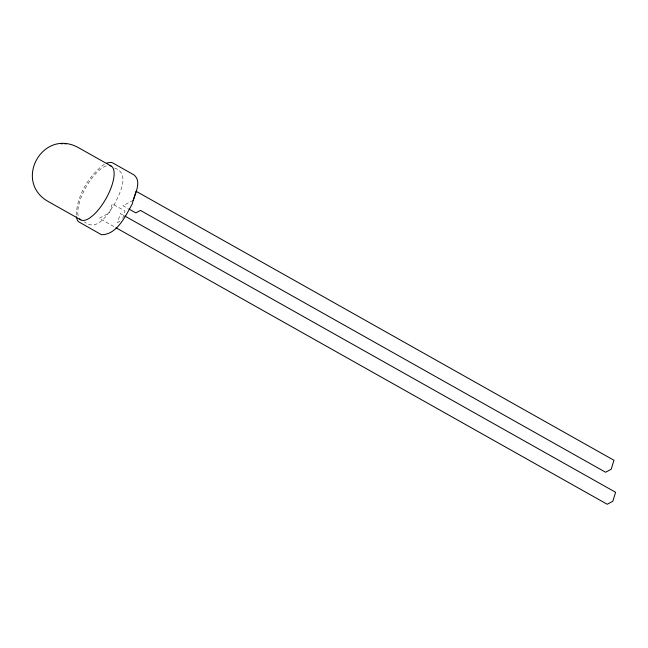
<?xml version="1.0" encoding="UTF-8"?>
<svg xmlns="http://www.w3.org/2000/svg" width="648" height="648" viewBox="0 0 648 648"><rect width="100%" height="100%" fill="white"/><g stroke="black" fill="none" stroke-linecap="round" stroke-linejoin="round"><path stroke-width="0.49" stroke-dasharray="3.24 2.43" d="M122.788 218.238L125.023 211.037L112.258 203.853L109.472 212.86L99.193 218.287L115.061 227.221M104.352 164.211C88.29 176.07 76.804 195.915 76.164 216.019M133.302 200.273L123.023 205.7L128.126 208.575M119.896 221.276L117.563 222.507L120.358 213.5L123.881 215.484M114.615 168.026C130.507 173.615 119.734 193.541 114.801 203.529C108.823 212.933 97.394 232.527 84.345 221.859M78.141 215.679A30.877 11.51 -60.6 0 1 86.929 185.595A30.877 11.51 -60.6 0 1 107.989 165.507"/><path stroke-width="0.97" d="M133.302 200.273L136.088 191.265L613.964 460.274L611.177 469.274L605.564 472.238L140.454 210.422L135.788 212.884L128.976 209.053M106.669 163.077L110.719 162.34L112.388 162.745L133.917 174.863C142.803 182.08 133.739 195.591 132.265 203.918C125.712 215.638 116.964 234.973 101.363 234.689L78.448 221.648L77.363 220.239L76.31 216.797M111.108 166.05L78.384 147.631C42.695 127.867 12.928 181.416 48.114 201.463L80.83 219.883M61.171 143.743L62.621 143.775M64.8 143.807L66.347 143.832M124.756 215.987L615.6 492.286L612.814 501.293L607.2 504.257L115.943 227.715M109.666 165.548A30.877 11.51 -60.6 0 1 106.013 198.58A30.877 11.51 -60.6 0 1 79.647 218.919"/></g></svg>
